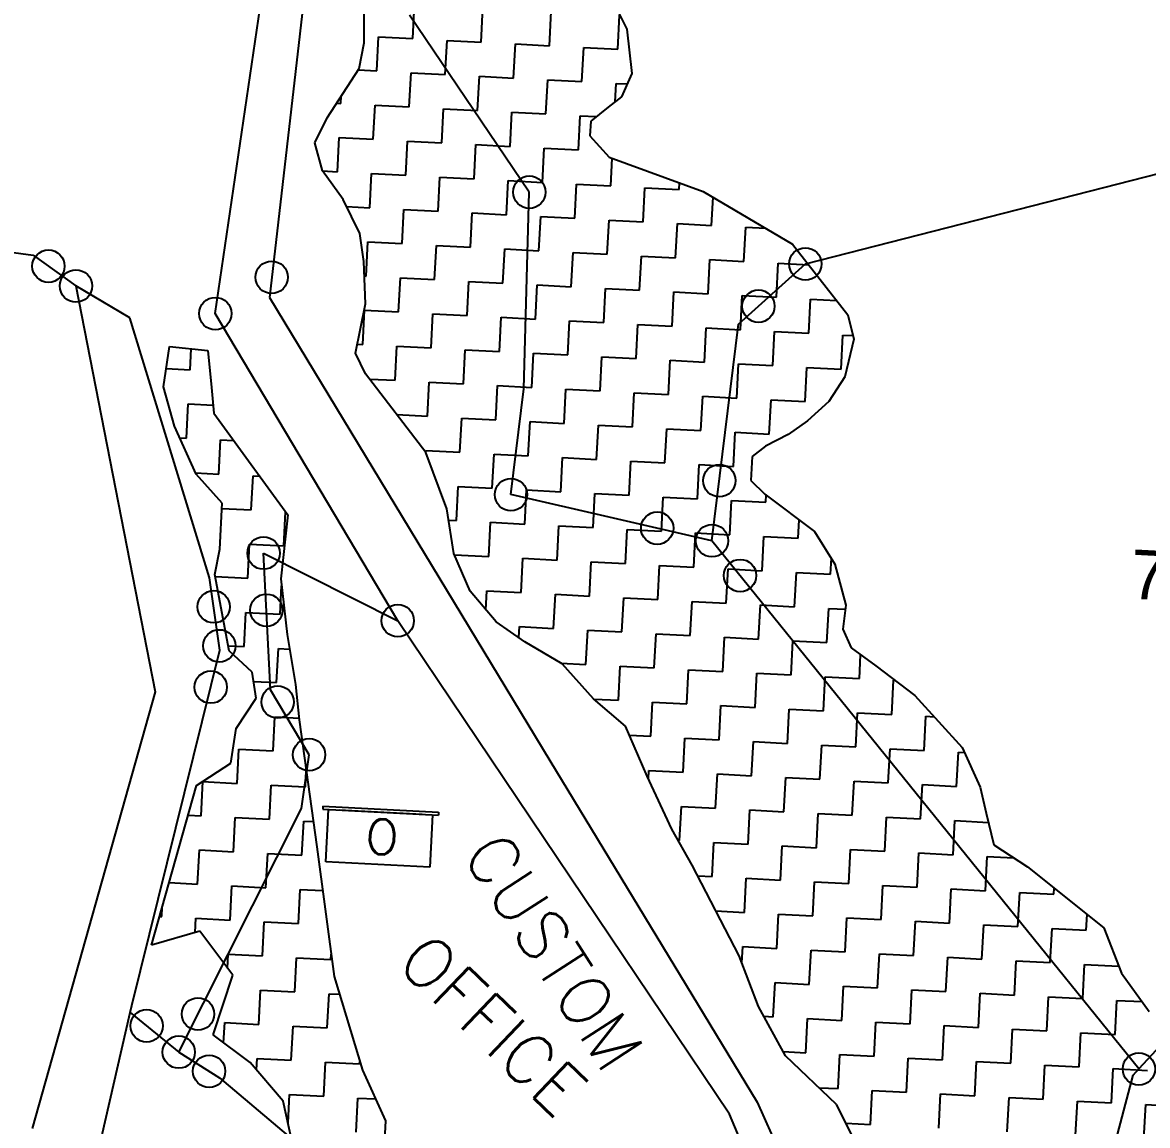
# Model space of a CAD drawing. Header units: metres. Extents: x 281214 to 284109, y 2088556 to 2092246.
# Drawn here: x 281954.1 to 282161.1, y 2089859.2 to 2090062.1 of the extents above; entities that cross this region are included whole.
import ezdxf
from ezdxf.enums import TextEntityAlignment as Align

# ---------------------------------------------------------------- set-up
doc = ezdxf.new("R2010")
doc.units = ezdxf.units.M
for name, color, linetype in [('POLY_HATCH', 12, 'Continuous'), ('POLY_PARCEL', 6, 'Continuous'), ('POLY_ROAD', 30, 'Continuous'), ('TEXT_MAPIN', 7, 'Continuous'), ('TEXT_PARCEL', 7, 'Continuous')]:
    doc.layers.add(name, color=color, linetype=linetype)
doc.styles.get("Standard").update_dxf_attribs({"font": 'simplex.shx'})
doc.styles.add('TEXT_MAP', font='')
doc.styles.get('TEXT_MAP').set_extended_font_data('Kruti Dev 050')

msp = doc.modelspace()

# ---------------------------------------------------------------- linework, layer by layer
for p, q in [((282009.38, 2089917.94), (282030.65, 2089916.84)), ((282009.35, 2089917.39), (282030.62, 2089916.28)), ((282009.92, 2089907.73), (282010.42, 2089917.33)), ((282027.64, 2089916.44), (282012.33, 2089917.23)), ((282029.55, 2089916.34), (282029.05, 2089906.74)), ((282029.05, 2089906.74), (282009.92, 2089907.73))]:
    msp.add_line(p, q)
for points in [[(282009.38, 2089917.94), (282009.35, 2089917.39)], [(282030.65, 2089916.84), (282030.62, 2089916.28)]]:
    msp.add_lwpolyline(points)
for centre in [(282047.34, 2090030.93), (281958.87, 2090017.31), (282098.13, 2090017.72), (281999.94, 2090015.27), (281963.93, 2090013.67), (282089.5, 2090009.95), (281989.57, 2090008.59), (282082.31, 2089977.85), (282043.96, 2089975.28), (282070.87, 2089969.11), (282080.95, 2089966.79), (281998.45, 2089964.52), (282086.12, 2089960.39), (281989.28, 2089954.64), (281998.97, 2089954.01), (282023.14, 2089952.08), (281990.3, 2089947.45), (281988.73, 2089939.86), (282001.03, 2089937.12), (282006.83, 2089927.42), (281986.38, 2089879.71), (281976.93, 2089877.54), (281982.85, 2089872.7), (281988.43, 2089869.18), (282159.49, 2089869.6)]:
    msp.add_circle(centre, 2.98)
at = {"layer": 'POLY_HATCH', "linetype": 'Continuous'}
for p, q in [((282025.91, 2090059.19), (282026.24, 2090065.48)), ((282038.49, 2090058.54), (282038.81, 2090064.83)), ((282051.06, 2090057.88), (282051.39, 2090064.17)), ((282063.64, 2090057.23), (282063.96, 2090063.52)), ((282019.29, 2090053.23), (282019.62, 2090059.52)), ((282019.62, 2090059.52), (282025.91, 2090059.19)), ((282031.87, 2090052.58), (282032.2, 2090058.86)), ((282032.2, 2090058.86), (282038.49, 2090058.54)), ((282044.45, 2090051.92), (282044.77, 2090058.21)), ((282044.77, 2090058.21), (282051.06, 2090057.88)), ((282057.02, 2090051.27), (282057.35, 2090057.56)), ((282057.35, 2090057.56), (282063.64, 2090057.23)), ((282015.84, 2090053.41), (282019.29, 2090053.23)), ((282025.26, 2090046.61), (282025.58, 2090052.9)), ((282025.58, 2090052.9), (282031.87, 2090052.58)), ((282037.83, 2090045.96), (282038.16, 2090052.25)), ((282038.16, 2090052.25), (282044.45, 2090051.92)), ((282050.41, 2090045.31), (282050.74, 2090051.6)), ((282050.74, 2090051.6), (282057.02, 2090051.27)), ((282063.14, 2090047.55), (282063.31, 2090050.94)), ((282063.31, 2090050.94), (282065.36, 2090050.84)), ((282012.68, 2090047.27), (282012.75, 2090048.65)), ((282011.88, 2090047.31), (282012.68, 2090047.27)), ((282018.64, 2090040.65), (282018.97, 2090046.94)), ((282018.97, 2090046.94), (282025.26, 2090046.61)), ((282031.22, 2090040), (282031.54, 2090046.29)), ((282031.54, 2090046.29), (282037.83, 2090045.96)), ((282043.79, 2090039.35), (282044.12, 2090045.63)), ((282044.12, 2090045.63), (282050.41, 2090045.31)), ((282056.37, 2090038.69), (282056.7, 2090044.98)), ((282056.7, 2090044.98), (282059.68, 2090044.83)), ((282012.03, 2090034.69), (282012.35, 2090040.98)), ((282012.35, 2090040.98), (282018.64, 2090040.65)), ((282024.6, 2090034.04), (282024.93, 2090040.32)), ((282024.93, 2090040.32), (282031.22, 2090040)), ((282037.18, 2090033.38), (282037.51, 2090039.67)), ((282037.51, 2090039.67), (282043.79, 2090039.35)), ((282049.76, 2090032.73), (282050.08, 2090039.02)), ((282050.08, 2090039.02), (282056.37, 2090038.69)), ((282062.33, 2090032.08), (282062.6, 2090037.17)), ((282009.3, 2090034.83), (282012.03, 2090034.69)), ((282017.99, 2090028.07), (282018.32, 2090034.36)), ((282018.32, 2090034.36), (282024.6, 2090034.04)), ((282030.57, 2090027.42), (282030.89, 2090033.71)), ((282030.89, 2090033.71), (282037.18, 2090033.38)), ((282043.14, 2090026.77), (282043.47, 2090033.06)), ((282043.47, 2090033.06), (282049.76, 2090032.73)), ((282055.72, 2090026.12), (282056.04, 2090032.41)), ((282056.04, 2090032.41), (282062.33, 2090032.08)), ((282068.3, 2090025.47), (282068.62, 2090031.75)), ((282068.62, 2090031.75), (282074.91, 2090031.43)), ((282074.91, 2090031.43), (282074.97, 2090032.65)), ((282080.87, 2090024.81), (282081.14, 2090029.99)), ((282013.71, 2090028.3), (282017.99, 2090028.07)), ((282023.95, 2090021.46), (282024.28, 2090027.75)), ((282024.28, 2090027.75), (282030.57, 2090027.42)), ((282036.53, 2090020.81), (282036.85, 2090027.1)), ((282036.85, 2090027.1), (282043.14, 2090026.77)), ((282049.1, 2090020.16), (282049.43, 2090026.44)), ((282049.43, 2090026.44), (282055.72, 2090026.12)), ((282061.68, 2090019.5), (282062.01, 2090025.79)), ((282062.01, 2090025.79), (282068.3, 2090025.47)), ((282074.26, 2090018.85), (282074.58, 2090025.14)), ((282074.58, 2090025.14), (282080.87, 2090024.81)), ((282086.83, 2090018.2), (282087.16, 2090024.49)), ((282087.16, 2090024.49), (282090.83, 2090024.3)), ((282017.34, 2090015.5), (282017.66, 2090021.79)), ((282017.66, 2090021.79), (282023.95, 2090021.46)), ((282029.91, 2090014.85), (282030.24, 2090021.13)), ((282030.24, 2090021.13), (282036.53, 2090020.81)), ((282042.49, 2090014.19), (282042.82, 2090020.48)), ((282042.82, 2090020.48), (282049.1, 2090020.16)), ((282055.07, 2090013.54), (282055.39, 2090019.83)), ((282055.39, 2090019.83), (282061.68, 2090019.5)), ((282067.64, 2090012.89), (282067.97, 2090019.18)), ((282067.97, 2090019.18), (282074.26, 2090018.85)), ((282080.22, 2090012.24), (282080.55, 2090018.52)), ((282080.55, 2090018.52), (282086.83, 2090018.2)), ((282092.8, 2090011.58), (282093.12, 2090017.87)), ((282093.12, 2090017.87), (282098.74, 2090017.58)), ((282017, 2090015.52), (282017.34, 2090015.5)), ((282023.3, 2090008.88), (282023.63, 2090015.17)), ((282023.63, 2090015.17), (282029.91, 2090014.85)), ((282035.88, 2090008.23), (282036.2, 2090014.52)), ((282036.2, 2090014.52), (282042.49, 2090014.19)), ((282048.45, 2090007.58), (282048.78, 2090013.87)), ((282048.78, 2090013.87), (282055.07, 2090013.54)), ((282061.03, 2090006.93), (282061.35, 2090013.22)), ((282061.35, 2090013.22), (282067.64, 2090012.89)), ((282073.6, 2090006.27), (282073.93, 2090012.56)), ((282073.93, 2090012.56), (282080.22, 2090012.24)), ((282086.18, 2090005.62), (282086.51, 2090011.91)), ((282086.51, 2090011.91), (282092.8, 2090011.58)), ((282098.76, 2090004.97), (282099.08, 2090011.26)), ((282099.08, 2090011.26), (282103.86, 2090011.01)), ((282016.69, 2090002.92), (282017.01, 2090009.21)), ((282017.01, 2090009.21), (282023.3, 2090008.88)), ((282029.26, 2090002.27), (282029.59, 2090008.56)), ((282029.59, 2090008.56), (282035.88, 2090008.23)), ((282041.84, 2090001.62), (282042.16, 2090007.91)), ((282042.16, 2090007.91), (282048.45, 2090007.58)), ((282054.41, 2090000.97), (282054.74, 2090007.25)), ((282054.74, 2090007.25), (282061.03, 2090006.93)), ((282066.99, 2090000.31), (282067.32, 2090006.6)), ((282067.32, 2090006.6), (282073.6, 2090006.27)), ((282079.57, 2089999.66), (282079.89, 2090005.95)), ((282079.89, 2090005.95), (282086.18, 2090005.62)), ((282092.14, 2089999.01), (282092.47, 2090005.3)), ((282092.47, 2090005.3), (282098.76, 2090004.97)), ((282104.72, 2089998.36), (282105.05, 2090004.64)), ((282105.05, 2090004.64), (282106.9, 2090004.55)), ((282015.69, 2090002.97), (282016.69, 2090002.92)), ((282022.65, 2089996.31), (282022.97, 2090002.6)), ((282022.97, 2090002.6), (282029.26, 2090002.27)), ((281984.92, 2089998.26), (281985.12, 2090002.12)), ((282035.22, 2089995.66), (282035.55, 2090001.94)), ((282035.55, 2090001.94), (282041.84, 2090001.62)), ((282047.8, 2089995), (282048.13, 2090001.29)), ((282048.13, 2090001.29), (282054.41, 2090000.97)), ((282060.38, 2089994.35), (282060.7, 2090000.64)), ((282060.7, 2090000.64), (282066.99, 2090000.31)), ((281980.55, 2089998.49), (281984.92, 2089998.26)), ((282072.95, 2089993.7), (282073.28, 2089999.99)), ((282073.28, 2089999.99), (282079.57, 2089999.66)), ((282085.53, 2089993.05), (282085.85, 2089999.33)), ((282085.85, 2089999.33), (282092.14, 2089999.01)), ((282098.11, 2089992.39), (282098.43, 2089998.68)), ((282098.43, 2089998.68), (282104.72, 2089998.36)), ((282017.92, 2089996.55), (282022.65, 2089996.31)), ((282028.61, 2089989.69), (282028.94, 2089995.98)), ((282028.94, 2089995.98), (282035.22, 2089995.66)), ((282041.19, 2089989.04), (282041.51, 2089995.33)), ((282041.51, 2089995.33), (282047.8, 2089995)), ((282053.76, 2089988.39), (282054.09, 2089994.68)), ((282054.09, 2089994.68), (282060.38, 2089994.35)), ((282066.34, 2089987.74), (282066.66, 2089994.02)), ((282066.66, 2089994.02), (282072.95, 2089993.7)), ((282078.91, 2089987.08), (282079.24, 2089993.37)), ((282079.24, 2089993.37), (282085.53, 2089993.05)), ((282091.49, 2089986.43), (282091.82, 2089992.72)), ((282091.82, 2089992.72), (282098.11, 2089992.39)), ((281984.27, 2089985.69), (281984.59, 2089991.98)), ((281984.59, 2089991.98), (281989.17, 2089991.74)), ((282022.96, 2089989.99), (282028.61, 2089989.69)), ((282034.57, 2089983.08), (282034.9, 2089989.37)), ((282034.9, 2089989.37), (282041.19, 2089989.04)), ((282047.15, 2089982.43), (282047.47, 2089988.71)), ((282047.47, 2089988.71), (282053.76, 2089988.39)), ((282059.72, 2089981.77), (282060.05, 2089988.06)), ((282060.05, 2089988.06), (282066.34, 2089987.74)), ((282072.3, 2089981.12), (282072.63, 2089987.41)), ((282072.63, 2089987.41), (282078.91, 2089987.08)), ((282084.88, 2089980.47), (282085.2, 2089986.76)), ((282085.2, 2089986.76), (282091.49, 2089986.43)), ((281983.02, 2089985.75), (281984.27, 2089985.69)), ((281990.23, 2089979.07), (281990.55, 2089985.36)), ((281990.55, 2089985.36), (281992.94, 2089985.24)), ((282028.27, 2089983.08), (282028.28, 2089983.41)), ((282028.28, 2089983.41), (282034.57, 2089983.08)), ((282040.53, 2089976.46), (282040.86, 2089982.75)), ((282040.86, 2089982.75), (282047.15, 2089982.43)), ((282053.11, 2089975.81), (282053.44, 2089982.1)), ((282053.44, 2089982.1), (282059.72, 2089981.77)), ((282065.69, 2089975.16), (282066.01, 2089981.45)), ((282066.01, 2089981.45), (282072.3, 2089981.12)), ((282078.26, 2089974.51), (282078.59, 2089980.8)), ((282078.59, 2089980.8), (282084.88, 2089980.47)), ((281985.91, 2089979.3), (281990.23, 2089979.07)), ((281996.19, 2089972.46), (281996.52, 2089978.75)), ((281996.52, 2089978.75), (281997.72, 2089978.69)), ((282033.92, 2089970.5), (282034.25, 2089976.79)), ((282034.25, 2089976.79), (282040.53, 2089976.46)), ((282046.5, 2089969.85), (282046.82, 2089976.14)), ((282046.82, 2089976.14), (282053.11, 2089975.81)), ((282059.07, 2089969.2), (282059.4, 2089975.49)), ((282059.4, 2089975.49), (282065.69, 2089975.16)), ((282071.65, 2089968.55), (282071.97, 2089974.83)), ((282071.97, 2089974.83), (282078.26, 2089974.51)), ((282084.22, 2089967.89), (282084.55, 2089974.18)), ((282084.55, 2089974.18), (282090.84, 2089973.86)), ((282090.84, 2089973.86), (282090.91, 2089975.21)), ((281990.78, 2089972.74), (281996.19, 2089972.46)), ((282002.15, 2089965.85), (282002.48, 2089972.13)), ((282002.48, 2089972.13), (282002.5, 2089972.13)), ((282032.5, 2089970.58), (282033.92, 2089970.5)), ((282039.88, 2089963.89), (282040.21, 2089970.18)), ((282040.21, 2089970.18), (282046.5, 2089969.85)), ((282052.46, 2089963.24), (282052.78, 2089969.52)), ((282052.78, 2089969.52), (282059.07, 2089969.2)), ((282096.8, 2089967.24), (282096.98, 2089970.62)), ((282065.03, 2089962.58), (282065.36, 2089968.87)), ((282065.36, 2089968.87), (282071.65, 2089968.55)), ((282077.61, 2089961.93), (282077.94, 2089968.22)), ((282077.94, 2089968.22), (282084.22, 2089967.89)), ((282090.19, 2089961.28), (282090.51, 2089967.57)), ((282090.51, 2089967.57), (282096.8, 2089967.24)), ((281995.54, 2089959.88), (281995.86, 2089966.17)), ((281995.86, 2089966.17), (282002.15, 2089965.85)), ((282033.59, 2089964.21), (282039.88, 2089963.89)), ((282033.59, 2089964.14), (282033.59, 2089964.21)), ((282045.84, 2089957.27), (282046.17, 2089963.56)), ((282046.17, 2089963.56), (282052.46, 2089963.24)), ((282102.76, 2089960.63), (282102.91, 2089963.57)), ((282058.42, 2089956.62), (282058.75, 2089962.91)), ((282058.75, 2089962.91), (282065.03, 2089962.58)), ((282071, 2089955.97), (282071.32, 2089962.26)), ((282071.32, 2089962.26), (282077.61, 2089961.93)), ((282083.57, 2089955.32), (282083.9, 2089961.61)), ((282083.9, 2089961.61), (282090.19, 2089961.28)), ((281989.54, 2089960.19), (281995.54, 2089959.88)), ((282096.15, 2089954.66), (282096.47, 2089960.95)), ((282096.47, 2089960.95), (282102.76, 2089960.63)), ((282001.5, 2089953.27), (282001.77, 2089958.48)), ((282039.37, 2089954.11), (282039.55, 2089957.6)), ((282039.55, 2089957.6), (282045.84, 2089957.27)), ((282051.8, 2089950.66), (282052.13, 2089956.95)), ((282052.13, 2089956.95), (282058.42, 2089956.62)), ((282064.38, 2089950.01), (282064.71, 2089956.3)), ((282064.71, 2089956.3), (282071, 2089955.97)), ((282076.96, 2089949.36), (282077.28, 2089955.64)), ((282077.28, 2089955.64), (282083.57, 2089955.32)), ((282089.53, 2089948.7), (282089.86, 2089954.99)), ((282089.86, 2089954.99), (282096.15, 2089954.66)), ((281994.89, 2089947.31), (281995.21, 2089953.6)), ((281995.21, 2089953.6), (282001.5, 2089953.27)), ((282102.11, 2089948.05), (282102.44, 2089954.34)), ((282102.44, 2089954.34), (282105.49, 2089954.18)), ((282045.41, 2089948.97), (282045.52, 2089950.99)), ((282045.52, 2089950.99), (282051.8, 2089950.66)), ((282057.77, 2089944.05), (282058.09, 2089950.33)), ((282058.09, 2089950.33), (282064.38, 2089950.01)), ((282070.34, 2089943.39), (282070.67, 2089949.68)), ((282070.67, 2089949.68), (282076.96, 2089949.36)), ((282082.92, 2089942.74), (282083.25, 2089949.03)), ((282083.25, 2089949.03), (282089.53, 2089948.7)), ((281991.96, 2089947.46), (281994.89, 2089947.31)), ((282000.85, 2089940.69), (282001.17, 2089946.98)), ((282001.17, 2089946.98), (282003.24, 2089946.87)), ((282095.5, 2089942.09), (282095.82, 2089948.38)), ((282095.82, 2089948.38), (282102.11, 2089948.05)), ((282108.07, 2089941.44), (282108.3, 2089945.81)), ((282053.13, 2089944.29), (282057.77, 2089944.05)), ((282063.73, 2089937.43), (282064.05, 2089943.72)), ((282064.05, 2089943.72), (282070.34, 2089943.39)), ((282076.31, 2089936.78), (282076.63, 2089943.07)), ((282076.63, 2089943.07), (282082.92, 2089942.74)), ((281996.61, 2089940.91), (282000.85, 2089940.69)), ((282088.88, 2089936.13), (282089.21, 2089942.41)), ((282089.21, 2089942.41), (282095.5, 2089942.09)), ((282101.46, 2089935.47), (282101.78, 2089941.76)), ((282101.78, 2089941.76), (282108.07, 2089941.44)), ((282114.03, 2089934.82), (282114.36, 2089941.11)), ((282114.36, 2089941.11), (282114.66, 2089941.09)), ((282059.25, 2089937.66), (282063.73, 2089937.43)), ((282069.69, 2089930.82), (282070.02, 2089937.1)), ((282070.02, 2089937.1), (282076.31, 2089936.78)), ((282082.27, 2089930.16), (282082.59, 2089936.45)), ((282082.59, 2089936.45), (282088.88, 2089936.13)), ((282000.19, 2089928.12), (282000.52, 2089934.4)), ((282000.52, 2089934.4), (282004.99, 2089934.17)), ((282094.84, 2089929.51), (282095.17, 2089935.8)), ((282095.17, 2089935.8), (282101.46, 2089935.47)), ((282107.42, 2089928.86), (282107.75, 2089935.15)), ((282107.75, 2089935.15), (282114.03, 2089934.82)), ((282120, 2089928.21), (282120.32, 2089934.5)), ((282120.32, 2089934.5), (282121.83, 2089934.42)), ((282065.74, 2089931.02), (282069.69, 2089930.82)), ((282075.65, 2089924.2), (282075.98, 2089930.49)), ((282075.98, 2089930.49), (282082.27, 2089930.16)), ((281993.58, 2089922.15), (281993.91, 2089928.44)), ((281993.91, 2089928.44), (282000.19, 2089928.12)), ((282088.23, 2089923.55), (282088.56, 2089929.84)), ((282088.56, 2089929.84), (282094.84, 2089929.51)), ((282100.81, 2089922.9), (282101.13, 2089929.19)), ((282101.13, 2089929.19), (282107.42, 2089928.86)), ((282113.38, 2089922.25), (282113.71, 2089928.53)), ((282113.71, 2089928.53), (282120, 2089928.21)), ((282125.96, 2089921.59), (282126.28, 2089927.88)), ((282126.28, 2089927.88), (282127.37, 2089927.83)), ((282006.16, 2089921.5), (282006.31, 2089924.5)), ((282069.28, 2089922.9), (282069.36, 2089924.53)), ((282069.36, 2089924.53), (282075.65, 2089924.2)), ((282081.61, 2089917.59), (282081.94, 2089923.88)), ((282081.94, 2089923.88), (282088.23, 2089923.55)), ((281986.97, 2089916.19), (281987.29, 2089922.48)), ((281987.29, 2089922.48), (281993.58, 2089922.15)), ((281999.54, 2089915.54), (281999.87, 2089921.83)), ((281999.87, 2089921.83), (282006.16, 2089921.5)), ((282094.19, 2089916.94), (282094.52, 2089923.22)), ((282094.52, 2089923.22), (282100.81, 2089922.9)), ((282106.77, 2089916.28), (282107.09, 2089922.57)), ((282107.09, 2089922.57), (282113.38, 2089922.25)), ((282119.34, 2089915.63), (282119.67, 2089921.92)), ((282119.67, 2089921.92), (282125.96, 2089921.59)), ((282075, 2089911.63), (282075.33, 2089917.91)), ((282075.33, 2089917.91), (282081.61, 2089917.59)), ((281984.56, 2089916.32), (281986.97, 2089916.19)), ((281992.93, 2089909.58), (281993.25, 2089915.87)), ((281993.25, 2089915.87), (281999.54, 2089915.54)), ((282087.58, 2089910.97), (282087.9, 2089917.26)), ((282087.9, 2089917.26), (282094.19, 2089916.94)), ((282100.15, 2089910.32), (282100.48, 2089916.61)), ((282100.48, 2089916.61), (282106.77, 2089916.28)), ((282112.73, 2089909.67), (282113.06, 2089915.96)), ((282113.06, 2089915.96), (282119.34, 2089915.63)), ((282005.5, 2089908.93), (282005.83, 2089915.21)), ((282005.83, 2089915.21), (282007.6, 2089915.12)), ((282125.31, 2089909.02), (282125.63, 2089915.3)), ((282125.63, 2089915.3), (282131.8, 2089914.98)), ((282074.78, 2089911.64), (282075, 2089911.63)), ((281986.31, 2089903.62), (281986.64, 2089909.9)), ((281986.64, 2089909.9), (281992.93, 2089909.58)), ((282080.96, 2089905.01), (282081.29, 2089911.3)), ((282081.29, 2089911.3), (282087.58, 2089910.97)), ((282093.54, 2089904.36), (282093.86, 2089910.65)), ((282093.86, 2089910.65), (282100.15, 2089910.32)), ((282106.12, 2089903.71), (282106.44, 2089910)), ((282106.44, 2089910), (282112.73, 2089909.67)), ((281998.89, 2089902.96), (281999.22, 2089909.25)), ((281999.22, 2089909.25), (282005.5, 2089908.93)), ((282118.69, 2089903.05), (282119.02, 2089909.34)), ((282119.02, 2089909.34), (282125.31, 2089909.02)), ((282131.27, 2089902.4), (282131.59, 2089908.69)), ((282131.59, 2089908.69), (282136.46, 2089908.44)), ((281981.05, 2089903.89), (281986.31, 2089903.62)), ((281992.28, 2089897), (281992.6, 2089903.29)), ((281992.6, 2089903.29), (281998.89, 2089902.96)), ((282078.33, 2089905.15), (282080.96, 2089905.01)), ((282086.92, 2089898.4), (282087.25, 2089904.69)), ((282087.25, 2089904.69), (282093.54, 2089904.36)), ((282099.5, 2089897.75), (282099.83, 2089904.03)), ((282099.83, 2089904.03), (282106.12, 2089903.71)), ((282112.08, 2089897.09), (282112.4, 2089903.38)), ((282112.4, 2089903.38), (282118.69, 2089903.05)), ((282004.85, 2089896.35), (282005.18, 2089902.64)), ((282005.18, 2089902.64), (282009.31, 2089902.42)), ((282124.65, 2089896.44), (282124.98, 2089902.73)), ((282124.98, 2089902.73), (282131.27, 2089902.4)), ((282137.23, 2089895.79), (282137.56, 2089902.08)), ((282137.56, 2089902.08), (282143.84, 2089901.75)), ((282143.84, 2089901.75), (282143.9, 2089902.86)), ((281979.7, 2089897.65), (281979.79, 2089899.44)), ((281979.29, 2089897.68), (281979.7, 2089897.65)), ((281985.85, 2089894.71), (281985.99, 2089897.33)), ((281985.99, 2089897.33), (281992.28, 2089897)), ((282081.68, 2089898.67), (282086.92, 2089898.4)), ((282092.89, 2089891.78), (282093.21, 2089898.07)), ((282093.21, 2089898.07), (282099.5, 2089897.75)), ((282105.46, 2089891.13), (282105.79, 2089897.42)), ((282105.79, 2089897.42), (282112.08, 2089897.09)), ((282149.81, 2089895.14), (282149.95, 2089898)), ((281998.24, 2089890.39), (281998.56, 2089896.68)), ((281998.56, 2089896.68), (282004.85, 2089896.35)), ((282118.04, 2089890.48), (282118.37, 2089896.77)), ((282118.37, 2089896.77), (282124.65, 2089896.44)), ((282130.62, 2089889.83), (282130.94, 2089896.11)), ((282130.94, 2089896.11), (282137.23, 2089895.79)), ((282143.19, 2089889.17), (282143.52, 2089895.46)), ((282143.52, 2089895.46), (282149.81, 2089895.14)), ((282086.44, 2089889.1), (282086.6, 2089892.11)), ((282086.6, 2089892.11), (282092.89, 2089891.78)), ((282098.85, 2089885.17), (282099.17, 2089891.46)), ((282099.17, 2089891.46), (282105.46, 2089891.13)), ((282111.42, 2089884.52), (282111.75, 2089890.8)), ((282111.75, 2089890.8), (282118.04, 2089890.48)), ((281991.82, 2089888.15), (281991.95, 2089890.71)), ((281991.95, 2089890.71), (281998.24, 2089890.39)), ((282004.2, 2089883.77), (282004.53, 2089890.06)), ((282004.53, 2089890.06), (282010.81, 2089889.74)), ((282010.81, 2089889.74), (282010.87, 2089890.72)), ((282124, 2089883.86), (282124.33, 2089890.15)), ((282124.33, 2089890.15), (282130.62, 2089889.83)), ((282136.58, 2089883.21), (282136.9, 2089889.5)), ((282136.9, 2089889.5), (282143.19, 2089889.17)), ((282149.15, 2089882.56), (282149.48, 2089888.85)), ((282149.48, 2089888.85), (282155.77, 2089888.52)), ((282155.77, 2089888.52), (282155.77, 2089888.62)), ((282092.23, 2089879.21), (282092.56, 2089885.49)), ((282092.56, 2089885.49), (282098.85, 2089885.17)), ((282104.81, 2089878.55), (282105.14, 2089884.84)), ((282105.14, 2089884.84), (282111.42, 2089884.52)), ((281997.59, 2089877.81), (281997.91, 2089884.1)), ((281997.91, 2089884.1), (282004.2, 2089883.77)), ((282010.16, 2089877.16), (282010.49, 2089883.45)), ((282010.49, 2089883.45), (282012.4, 2089883.35)), ((282117.39, 2089877.9), (282117.71, 2089884.19)), ((282117.71, 2089884.19), (282124, 2089883.86)), ((282129.96, 2089877.25), (282130.29, 2089883.54)), ((282130.29, 2089883.54), (282136.58, 2089883.21)), ((282142.54, 2089876.6), (282142.87, 2089882.89)), ((282142.87, 2089882.89), (282149.15, 2089882.56)), ((282155.12, 2089875.95), (282155.44, 2089882.23)), ((282155.44, 2089882.23), (282160.09, 2089881.99)), ((282090.5, 2089879.3), (282092.23, 2089879.21)), ((282098.2, 2089872.59), (282098.52, 2089878.88)), ((282098.52, 2089878.88), (282104.81, 2089878.55)), ((281991.1, 2089874.42), (281991.3, 2089878.14)), ((281991.3, 2089878.14), (281997.59, 2089877.81)), ((282003.55, 2089871.2), (282003.87, 2089877.48)), ((282003.87, 2089877.48), (282010.16, 2089877.16)), ((282110.77, 2089871.94), (282111.1, 2089878.23)), ((282111.1, 2089878.23), (282117.39, 2089877.9)), ((282123.35, 2089871.29), (282123.67, 2089877.58)), ((282123.67, 2089877.58), (282129.96, 2089877.25)), ((282135.93, 2089870.64), (282136.25, 2089876.92)), ((282136.25, 2089876.92), (282142.54, 2089876.6)), ((282148.5, 2089869.98), (282148.83, 2089876.27)), ((282148.83, 2089876.27), (282155.12, 2089875.95)), ((282094.04, 2089872.81), (282098.2, 2089872.59)), ((282104.16, 2089865.98), (282104.48, 2089872.27)), ((282104.48, 2089872.27), (282110.77, 2089871.94)), ((281997.15, 2089869.43), (281997.26, 2089871.52)), ((281997.26, 2089871.52), (282003.55, 2089871.2)), ((282009.51, 2089864.58), (282009.84, 2089870.87)), ((282009.84, 2089870.87), (282016.12, 2089870.54)), ((282016.12, 2089870.54), (282016.15, 2089870.97)), ((282116.73, 2089865.33), (282117.06, 2089871.61)), ((282117.06, 2089871.61), (282123.35, 2089871.29)), ((282129.31, 2089864.67), (282129.64, 2089870.96)), ((282129.64, 2089870.96), (282135.93, 2089870.64)), ((282141.89, 2089864.02), (282142.21, 2089870.31)), ((282142.21, 2089870.31), (282148.5, 2089869.98)), ((282154.46, 2089863.37), (282154.79, 2089869.66)), ((282154.79, 2089869.66), (282161.08, 2089869.33)), ((282100.59, 2089866.16), (282104.16, 2089865.98)), ((282002.95, 2089859.67), (282003.22, 2089864.91)), ((282003.22, 2089864.91), (282009.51, 2089864.58)), ((282015.47, 2089857.97), (282015.8, 2089864.26)), ((282015.8, 2089864.26), (282019.04, 2089864.09)), ((282110.12, 2089859.36), (282110.45, 2089865.65)), ((282110.45, 2089865.65), (282116.73, 2089865.33)), ((282122.7, 2089858.71), (282123.02, 2089865)), ((282123.02, 2089865), (282129.31, 2089864.67)), ((282135.27, 2089858.06), (282135.6, 2089864.35)), ((282135.6, 2089864.35), (282141.89, 2089864.02)), ((282147.85, 2089857.41), (282148.18, 2089863.69)), ((282148.18, 2089863.69), (282154.46, 2089863.37)), ((282160.43, 2089856.75), (282160.75, 2089863.04)), ((282160.75, 2089863.04), (282167.04, 2089862.72)), ((282105.6, 2089859.6), (282110.12, 2089859.36))]:
    msp.add_line(p, q, dxfattribs=at)
at = {"layer": 'POLY_HATCH'}
for p, q in [((282062.51, 2090066.49), (282065.27, 2090060.93)), ((282016.95, 2090058.39), (282016.93, 2090064.49)), ((282065.27, 2090060.93), (282066.21, 2090052.75)), ((282016.03, 2090053.69), (282016.95, 2090058.39)), ((282010.14, 2090044.63), (282016.03, 2090053.69)), ((282066.21, 2090052.75), (282064.29, 2090048.44)), ((282064.29, 2090048.44), (282061.82, 2090046.54)), ((282061.82, 2090046.54), (282058.63, 2090043.99)), ((282007.87, 2090040), (282010.14, 2090044.63)), ((282058.63, 2090043.99), (282058.49, 2090041.29)), ((282009.29, 2090034.84), (282007.87, 2090040)), ((282058.49, 2090041.29), (282062.02, 2090037.38)), ((282062.02, 2090037.38), (282079.32, 2090031.06)), ((282013.09, 2090029.56), (282009.29, 2090034.84)), ((282016.15, 2090023.31), (282013.09, 2090029.56)), ((282079.32, 2090031.06), (282095.77, 2090021.39)), ((282016.91, 2090018.18), (282016.15, 2090023.31)), ((282095.77, 2090021.39), (282105.94, 2090008.33)), ((282017.18, 2090010.38), (282016.91, 2090018.18)), ((282015.35, 2090001.32), (282017.18, 2090010.38)), ((282105.94, 2090008.33), (282107.07, 2090003.87)), ((281980.06, 2089995.12), (281981.12, 2090002.52)), ((281981.12, 2090002.52), (281988.21, 2090001.81)), ((282107.07, 2090003.87), (282105.37, 2089996.98)), ((281988.21, 2090001.81), (281988.87, 2089995)), ((282017.19, 2089997.5), (282015.35, 2090001.32)), ((282028.31, 2089983.03), (282017.19, 2089997.5)), ((282105.37, 2089996.98), (282102.42, 2089992.39)), ((281982.06, 2089987.9), (281980.06, 2089995.12)), ((281988.87, 2089995), (281989.3, 2089990.24)), ((282102.42, 2089992.39), (282098.5, 2089988.87)), ((281989.3, 2089990.24), (281994.68, 2089982.84)), ((282098.5, 2089988.87), (282094.98, 2089986.34)), ((281986.02, 2089979.04), (281982.06, 2089987.9)), ((282094.98, 2089986.34), (282090.8, 2089984.18)), ((282090.8, 2089984.18), (282088.33, 2089982.28)), ((281994.68, 2089982.84), (282002.91, 2089971.57)), ((282032.18, 2089972.67), (282028.31, 2089983.03)), ((282088.33, 2089982.28), (282088.1, 2089977.89)), ((281990.83, 2089973.71), (281986.02, 2089979.04)), ((282088.1, 2089977.89), (282090.69, 2089975.38)), ((281990.39, 2089965.26), (281990.83, 2089973.71)), ((282090.69, 2089975.38), (282099.82, 2089968.47)), ((282002.91, 2089971.57), (282001.62, 2089959.78)), ((282033.45, 2089964.47), (282032.18, 2089972.67)), ((282099.82, 2089968.47), (282103.58, 2089962.51)), ((281989.47, 2089960.56), (281990.39, 2089965.26)), ((282036.48, 2089957.53), (282033.45, 2089964.47)), ((282103.58, 2089962.51), (282105.59, 2089954.92)), ((281992.13, 2089946.53), (281989.47, 2089960.56)), ((282001.62, 2089959.78), (282002.79, 2089949.55)), ((282041.27, 2089951.86), (282036.48, 2089957.53)), ((282105.59, 2089954.92), (282105.02, 2089950.55)), ((282046.5, 2089948.2), (282041.27, 2089951.86)), ((282002.79, 2089949.55), (282004.34, 2089940.32)), ((282105.02, 2089950.55), (282106.54, 2089947.08)), ((282053.41, 2089944.12), (282046.5, 2089948.2)), ((282106.54, 2089947.08), (282111.12, 2089943.79)), ((281996.34, 2089942.59), (281992.13, 2089946.53)), ((281997.11, 2089937.8), (281996.34, 2089942.59)), ((282059.18, 2089937.72), (282053.41, 2089944.12)), ((282111.12, 2089943.79), (282118.29, 2089938.34)), ((282004.34, 2089940.32), (282005.02, 2089933.85)), ((282118.29, 2089938.34), (282126.95, 2089928.74)), ((281993.43, 2089932.24), (281997.11, 2089937.8)), ((282065.02, 2089932.67), (282059.18, 2089937.72)), ((281992.42, 2089925.85), (281993.43, 2089932.24)), ((282005.02, 2089933.85), (282008.24, 2089910.5)), ((282069.01, 2089923.48), (282065.02, 2089932.67)), ((282126.95, 2089928.74), (282130.3, 2089921.45)), ((281986.1, 2089921.77), (281992.42, 2089925.85)), ((281977.8, 2089892.39), (281986.1, 2089921.77)), ((282073.59, 2089913.75), (282069.01, 2089923.48)), ((282130.3, 2089921.45), (282131.41, 2089916.65)), ((282131.41, 2089916.65), (282132.8, 2089910.82)), ((282077.32, 2089907.12), (282073.59, 2089913.75)), ((282008.24, 2089910.5), (282011.41, 2089886.62)), ((282132.8, 2089910.82), (282139.03, 2089906.77)), ((282085.94, 2089890.41), (282077.32, 2089907.12)), ((282139.03, 2089906.77), (282153.03, 2089895.54)), ((281986.75, 2089894.97), (281977.8, 2089892.39)), ((281992.77, 2089886.87), (281986.75, 2089894.97)), ((282153.03, 2089895.54), (282156.32, 2089887.23)), ((282089.53, 2089881.08), (282085.94, 2089890.41)), ((281989.15, 2089875.87), (281992.77, 2089886.87)), ((282011.41, 2089886.62), (282016.62, 2089869.41)), ((282156.32, 2089887.23), (282161.38, 2089880.19)), ((282094.48, 2089872.01), (282089.53, 2089881.08)), ((281996, 2089870.77), (281989.15, 2089875.87)), ((282002.08, 2089863.68), (281996, 2089870.77)), ((282103.85, 2089863.05), (282094.48, 2089872.01)), ((282016.62, 2089869.41), (282020.88, 2089860.04)), ((282003.72, 2089856.14), (282002.08, 2089863.68)), ((282112.15, 2089846.7), (282103.85, 2089863.05)), ((282020.88, 2089860.04), (282020.27, 2089848.21))]:
    msp.add_line(p, q, dxfattribs=at)
at = {"layer": 'POLY_PARCEL'}
for p, q in [((282047.34, 2090030.93), (282025.32, 2090063.48)), ((282098.13, 2090017.72), (282185.28, 2090040.04)), ((282046.32, 2089994.72), (282047.34, 2090030.93)), ((281928.27, 2090023.11), (281956.05, 2090019.34)), ((281956.05, 2090019.34), (281963.93, 2090013.67)), ((282085.84, 2090006.66), (282098.13, 2090017.72)), ((282080.95, 2089966.79), (282085.84, 2090006.66)), ((282043.96, 2089975.28), (282046.32, 2089994.72)), ((282080.95, 2089966.79), (282043.96, 2089975.28)), ((282159.49, 2089869.6), (282080.95, 2089966.79)), ((282159.49, 2089869.6), (282249.08, 2089966.55)), ((281999.71, 2089939.33), (281998.45, 2089964.52)), ((281998.45, 2089964.52), (282023.14, 2089952.08)), ((282006.83, 2089927.42), (281999.71, 2089939.33)), ((282005.45, 2089917.5), (282006.83, 2089927.42)), ((281982.85, 2089872.7), (282005.45, 2089917.5)), ((281973.93, 2089879.99), (281982.85, 2089872.7)), ((281982.85, 2089872.7), (281990.33, 2089867.98)), ((281990.33, 2089867.98), (282100.92, 2089774.88)), ((282135.91, 2089782.59), (282158.43, 2089868.45)), ((282158.43, 2089868.45), (282159.49, 2089869.6))]:
    msp.add_line(p, q, dxfattribs=at)
at = {"layer": 'POLY_ROAD'}
for p, q in [((282014.33, 2090139.44), (281999.52, 2090011.56)), ((281989.57, 2090008.59), (282006.76, 2090125.94)), ((281973.86, 2090007.78), (281963.93, 2090013.67)), ((281963.93, 2090013.67), (281978.48, 2089939)), ((281999.52, 2090011.56), (282051.1, 2089926.38)), ((281988.52, 2089959.96), (281973.86, 2090007.78)), ((282023.14, 2089952.08), (281989.57, 2090008.59)), ((281990.41, 2089946.67), (281988.52, 2089959.96)), ((282084.15, 2089861.3), (282023.14, 2089952.08)), ((281974.22, 2089881.26), (281990.41, 2089946.67)), ((281978.48, 2089939), (281955.87, 2089858.66)), ((282051.1, 2089926.38), (282089.25, 2089863.5)), ((281973.93, 2089879.99), (281974.22, 2089881.26)), ((281968.61, 2089857), (281973.93, 2089879.99)), ((282089.25, 2089863.5), (282127.84, 2089777.8)), ((282112.64, 2089794.55), (282084.15, 2089861.3))]:
    msp.add_line(p, q, dxfattribs=at)

# ---------------------------------------------------------------- texts
msp.add_text('O', height=6.43, rotation=357.0307).set_placement((282017.07, 2089909.25))
at = {"layer": 'TEXT_MAPIN'}
for s, rotation, p in [('CUSTOM', 302.8472, (282034.85, 2089909.09)), ('OFFICE', 316.2322, (282022.62, 2089888.71))]:
    msp.add_text(s, height=9.067, rotation=rotation, dxfattribs=at).set_placement(p)
at = {"layer": 'TEXT_PARCEL', "style": 'TEXT_MAP'}
msp.add_text('7', height=9.07, rotation=357.0307, dxfattribs=at).set_placement((282161.15, 2089955.98), align=Align.CENTER)

doc.saveas('drawing.dxf')
